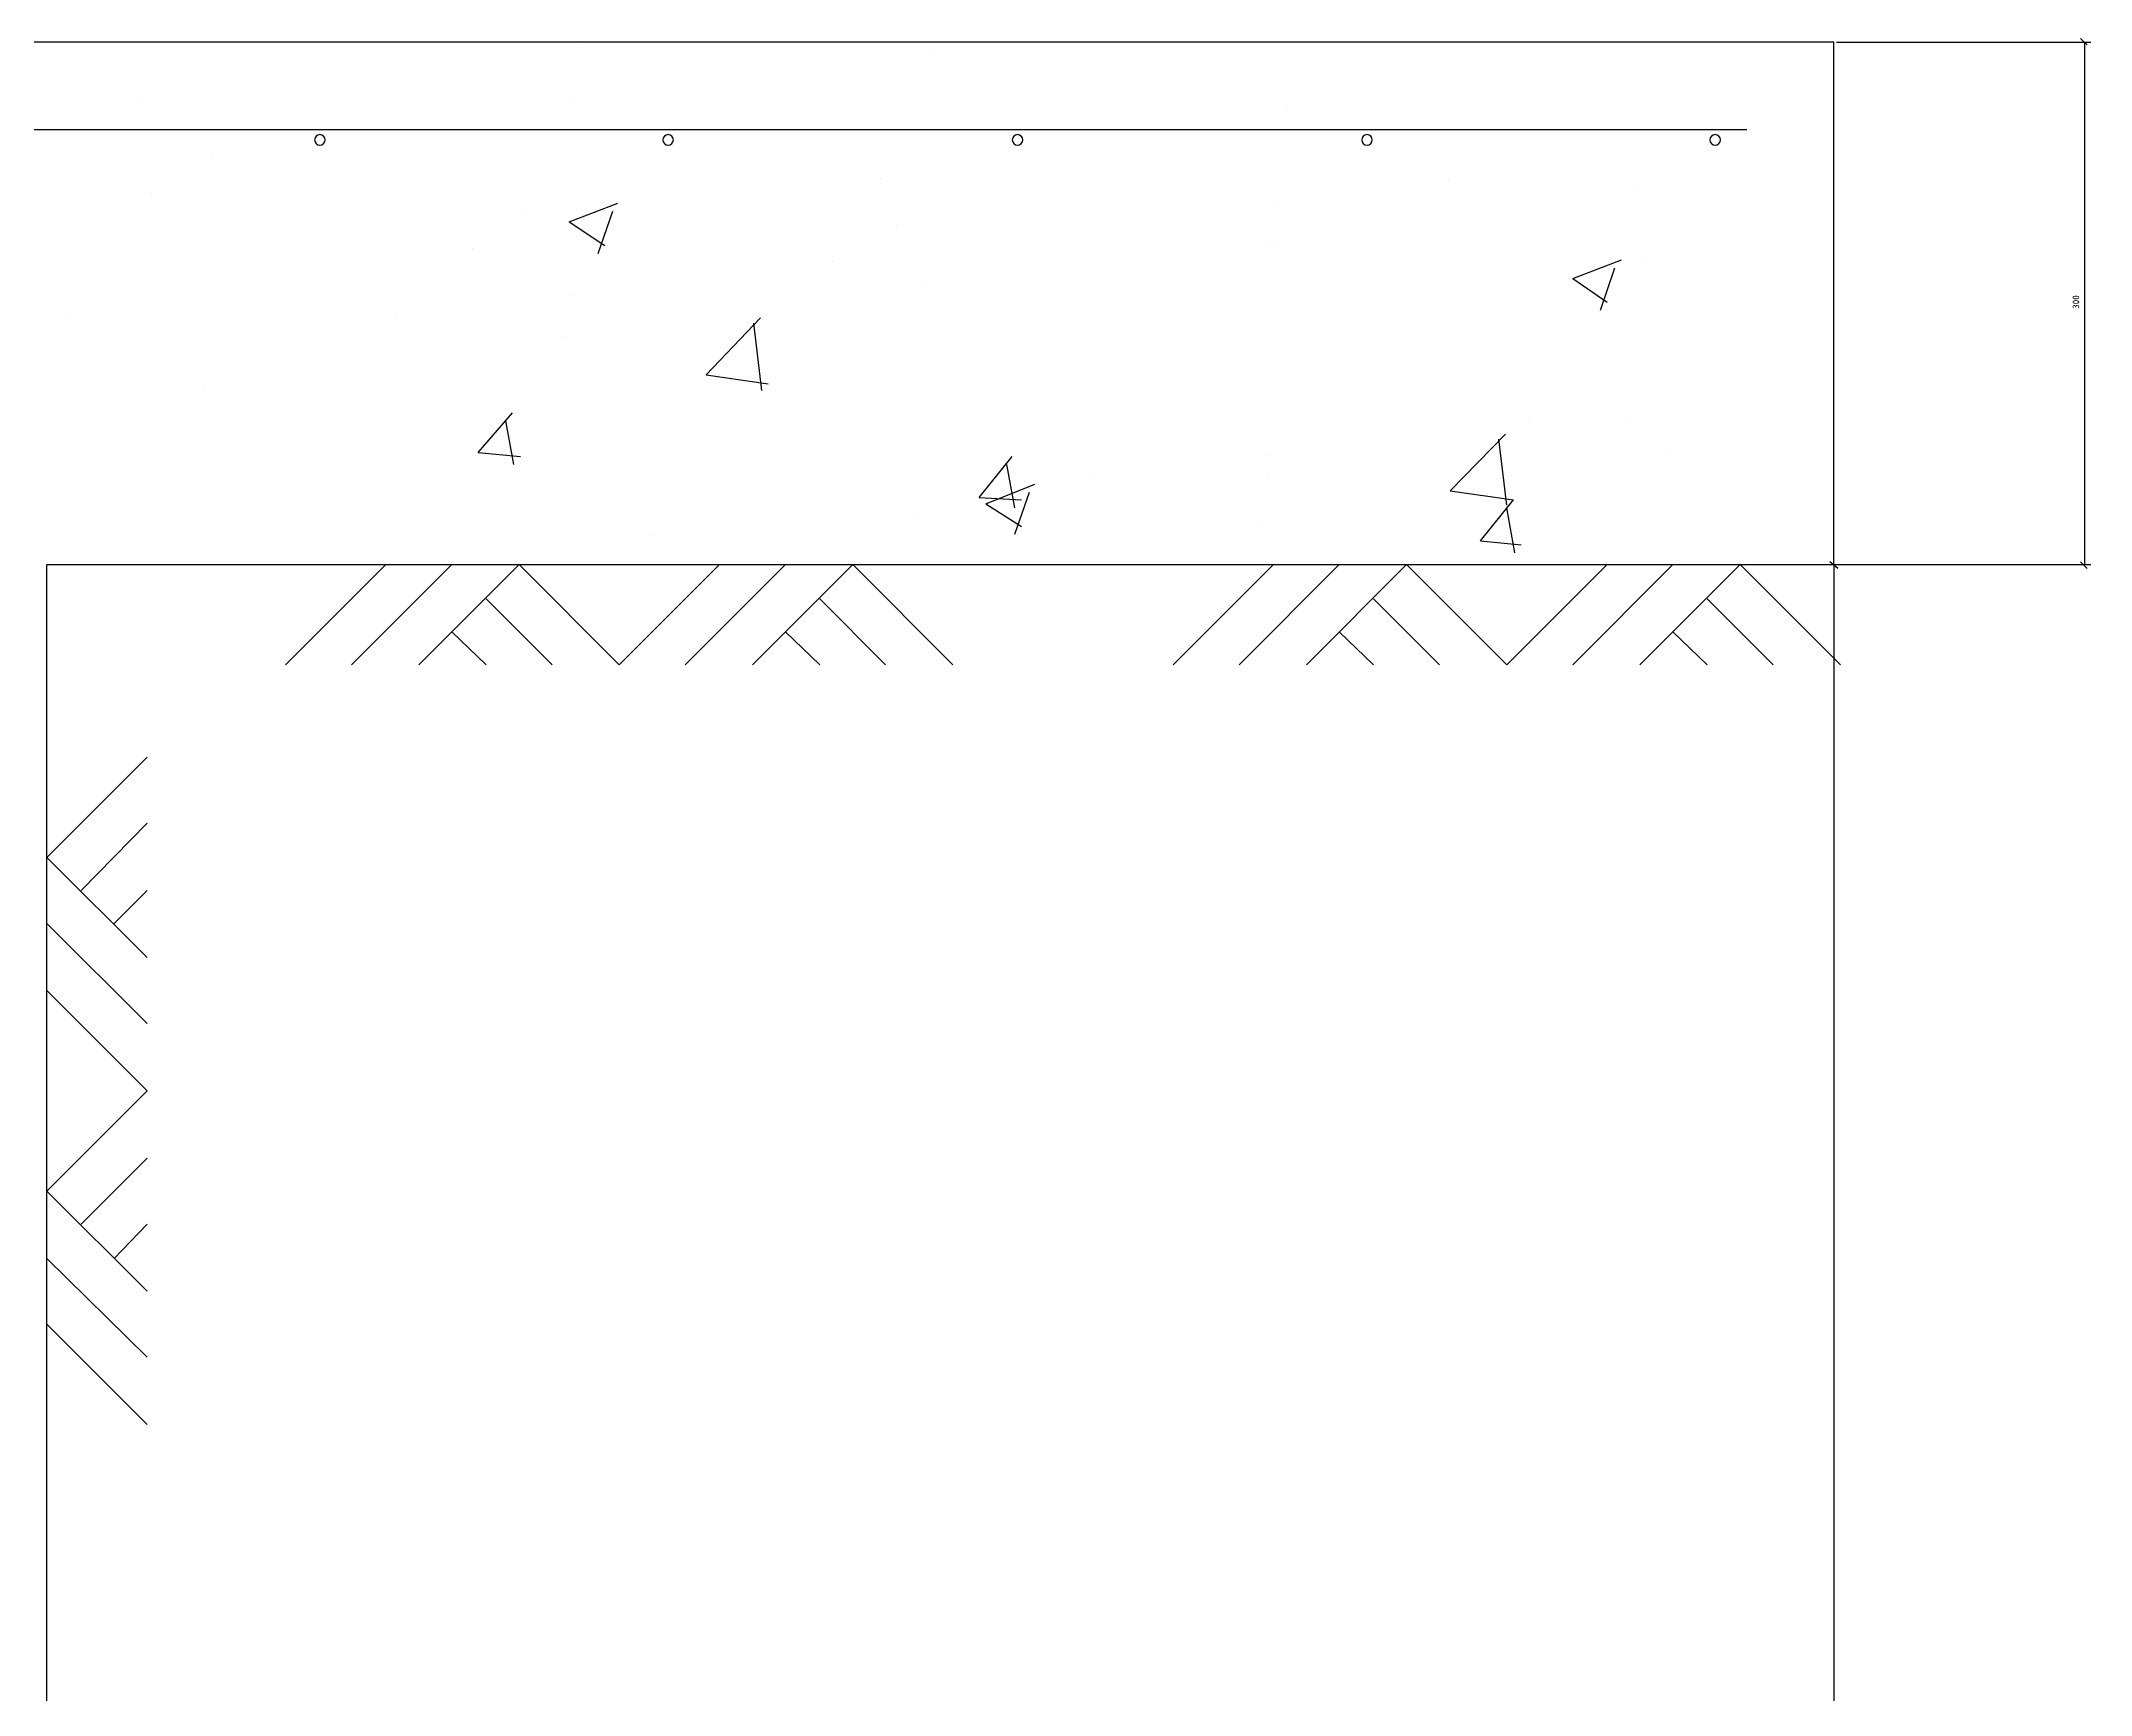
# Model space of a CAD drawing. Header units: metres. Extents: x 0 to 285, y 0 to 202.
# Drawn here: x 109.78 to 125.33, y 169.85 to 182.39 of the extents above; entities that cross this region are included whole.
import ezdxf

# ---------------------------------------------------------------- set-up
doc = ezdxf.new("R2010")
doc.units = ezdxf.units.M
for name, color, linetype in [('1', 7, 'Continuous'), ('3', 7, 'Continuous'), ('4', 7, 'Continuous')]:
    doc.layers.add(name, color=color, linetype=linetype)

msp = doc.modelspace()

# ---------------------------------------------------------------- linework, layer by layer
for p, q in [((123.4, 182.38), (125.33, 182.38)), ((125.3, 182.36), (125.25, 182.41)), ((125.28, 182.38), (125.28, 178.42)), ((109.85, 178.42), (123.44, 178.42)), ((111.64, 177.66), (112.4, 178.42)), ((112.14, 177.66), (112.9, 178.42)), ((112.65, 177.66), (113.41, 178.42)), ((114.17, 177.66), (113.41, 178.42)), ((114.17, 177.66), (114.93, 178.42)), ((114.67, 177.66), (115.43, 178.42)), ((115.18, 177.66), (115.94, 178.42)), ((116.7, 177.66), (115.94, 178.42)), ((118.37, 177.66), (119.13, 178.42)), ((118.87, 177.66), (119.63, 178.42)), ((119.38, 177.66), (120.14, 178.42)), ((120.9, 177.66), (120.14, 178.42)), ((120.9, 177.66), (121.66, 178.42)), ((121.4, 177.66), (122.16, 178.42)), ((121.91, 177.66), (122.67, 178.42)), ((123.43, 177.66), (122.67, 178.42)), ((123.41, 178.39), (123.35, 178.44)), ((123.38, 178.42), (123.38, 158.57)), ((123.4, 178.42), (125.33, 178.42)), ((125.25, 178.44), (125.3, 178.39)), ((113.66, 177.66), (113.16, 178.16)), ((116.19, 177.66), (115.69, 178.16)), ((120.39, 177.66), (119.89, 178.16)), ((122.92, 177.66), (122.42, 178.16)), ((113.16, 177.66), (112.9, 177.91)), ((115.69, 177.66), (115.43, 177.91)), ((119.89, 177.66), (119.63, 177.91)), ((122.42, 177.66), (122.16, 177.91)), ((110.59, 176.96), (109.83, 176.2)), ((110.59, 176.46), (110.09, 175.95)), ((110.59, 175.44), (109.83, 176.2)), ((110.59, 175.95), (110.34, 175.7)), ((110.59, 174.94), (109.83, 175.7)), ((110.59, 174.43), (109.83, 175.19)), ((110.59, 174.43), (109.83, 173.67)), ((110.59, 173.92), (110.09, 173.42)), ((110.59, 172.91), (109.83, 173.67)), ((110.59, 173.42), (110.34, 173.16)), ((110.59, 172.41), (109.83, 173.16)), ((110.59, 171.9), (109.83, 172.66))]:
    msp.add_line(p, q)
at = {"layer": '1'}
for centre, start, end in [((111.9, 181.64), 0, 180), ((111.9, 181.64), 0, 180), ((111.9, 181.64), -180, 0), ((111.9, 181.64), -180, 0), ((114.54, 181.64), 0, 180), ((114.54, 181.64), 0, 180), ((114.54, 181.64), -180, 0), ((114.54, 181.64), -180, 0), ((117.19, 181.64), 0, 180), ((117.19, 181.64), 0, 180), ((117.19, 181.64), -180, 0), ((117.19, 181.64), -180, 0), ((119.84, 181.64), 0, 180), ((119.84, 181.64), 0, 180), ((119.84, 181.64), -180, 0), ((119.84, 181.64), -180, 0), ((122.48, 181.64), 0, 180), ((122.48, 181.64), 0, 180), ((122.48, 181.64), -180, 0), ((122.48, 181.64), -180, 0)]:
    msp.add_arc(centre, 0.04, start, end, dxfattribs=at)
at = {"layer": '3'}
for p, q in [((123.38, 182.38), (105.87, 182.38)), ((123.38, 178.42), (123.38, 182.38)), ((106.53, 181.72), (122.72, 181.72)), ((109.83, 158.57), (109.83, 178.42)), ((109.83, 178.42), (123.38, 178.42))]:
    msp.add_line(p, q, dxfattribs=at)
at = {"layer": '4'}
for p, q in [((113.86, 182.37), (113.86, 182.37)), ((116.55, 182.29), (116.55, 182.29)), ((110.52, 181.93), (110.52, 181.93)), ((113.83, 181.92), (113.83, 181.92)), ((119.23, 181.88), (119.23, 181.88)), ((122.47, 181.6), (122.47, 181.6)), ((111.08, 181.52), (111.08, 181.52)), ((116.15, 181.35), (116.15, 181.35)), ((120.46, 181.34), (120.46, 181.34)), ((121.9, 181.26), (121.9, 181.26)), ((110.62, 181.23), (110.62, 181.23)), ((113.45, 181.11), (113.45, 181.11)), ((113.79, 181.02), (114.16, 181.16)), ((114.01, 180.78), (114.12, 181.1)), ((119.14, 181.16), (119.14, 181.16)), ((113.79, 181.02), (114.06, 180.84)), ((116.27, 180.99), (116.27, 180.99)), ((113.06, 180.82), (113.06, 180.82)), ((119.1, 180.87), (119.1, 180.87)), ((119.15, 180.87), (119.15, 180.87)), ((115.79, 180.72), (115.79, 180.72)), ((121.4, 180.59), (121.77, 180.73)), ((121.61, 180.35), (121.72, 180.67)), ((121.92, 180.75), (121.92, 180.75)), ((116.48, 180.53), (116.48, 180.53)), ((121.4, 180.59), (121.66, 180.41)), ((113.79, 180.46), (113.79, 180.46)), ((109.98, 180.29), (109.98, 180.29)), ((112.47, 180.29), (112.47, 180.29)), ((114.83, 179.86), (115.24, 180.29)), ((115.25, 179.74), (115.19, 180.25)), ((113.76, 180.15), (113.76, 180.15)), ((114.83, 179.86), (115.3, 179.79)), ((111.02, 179.76), (111.02, 179.76)), ((113.1, 179.27), (113.36, 179.57)), ((113.37, 179.18), (113.31, 179.51)), ((120.47, 178.98), (120.89, 179.41)), ((121.07, 179.52), (121.07, 179.52)), ((121.84, 179.5), (121.84, 179.5)), ((113.1, 179.27), (113.42, 179.24)), ((116.9, 178.93), (117.15, 179.24)), ((119.07, 179.25), (119.07, 179.25)), ((120.9, 178.87), (120.84, 179.37)), ((122.1, 179.26), (122.1, 179.26)), ((117.17, 178.85), (117.11, 179.18)), ((117.74, 179.08), (117.74, 179.08)), ((119.09, 179.1), (119.09, 179.1)), ((116.9, 178.93), (117.22, 178.91)), ((116.95, 178.88), (117.32, 179.03)), ((117.17, 178.65), (117.28, 178.97)), ((120.47, 178.98), (120.95, 178.91)), ((116.42, 178.77), (116.42, 178.77)), ((116.95, 178.88), (117.22, 178.71)), ((120.7, 178.6), (120.95, 178.91)), ((120.96, 178.51), (120.9, 178.85)), ((114.4, 178.64), (114.4, 178.64)), ((119.02, 178.73), (119.02, 178.73)), ((120.7, 178.6), (121.01, 178.57))]:
    msp.add_line(p, q, dxfattribs=at)

# ---------------------------------------------------------------- texts
msp.add_text('300', height=0.05, rotation=90).set_placement((125.24, 180.36))

doc.saveas('drawing.dxf')
